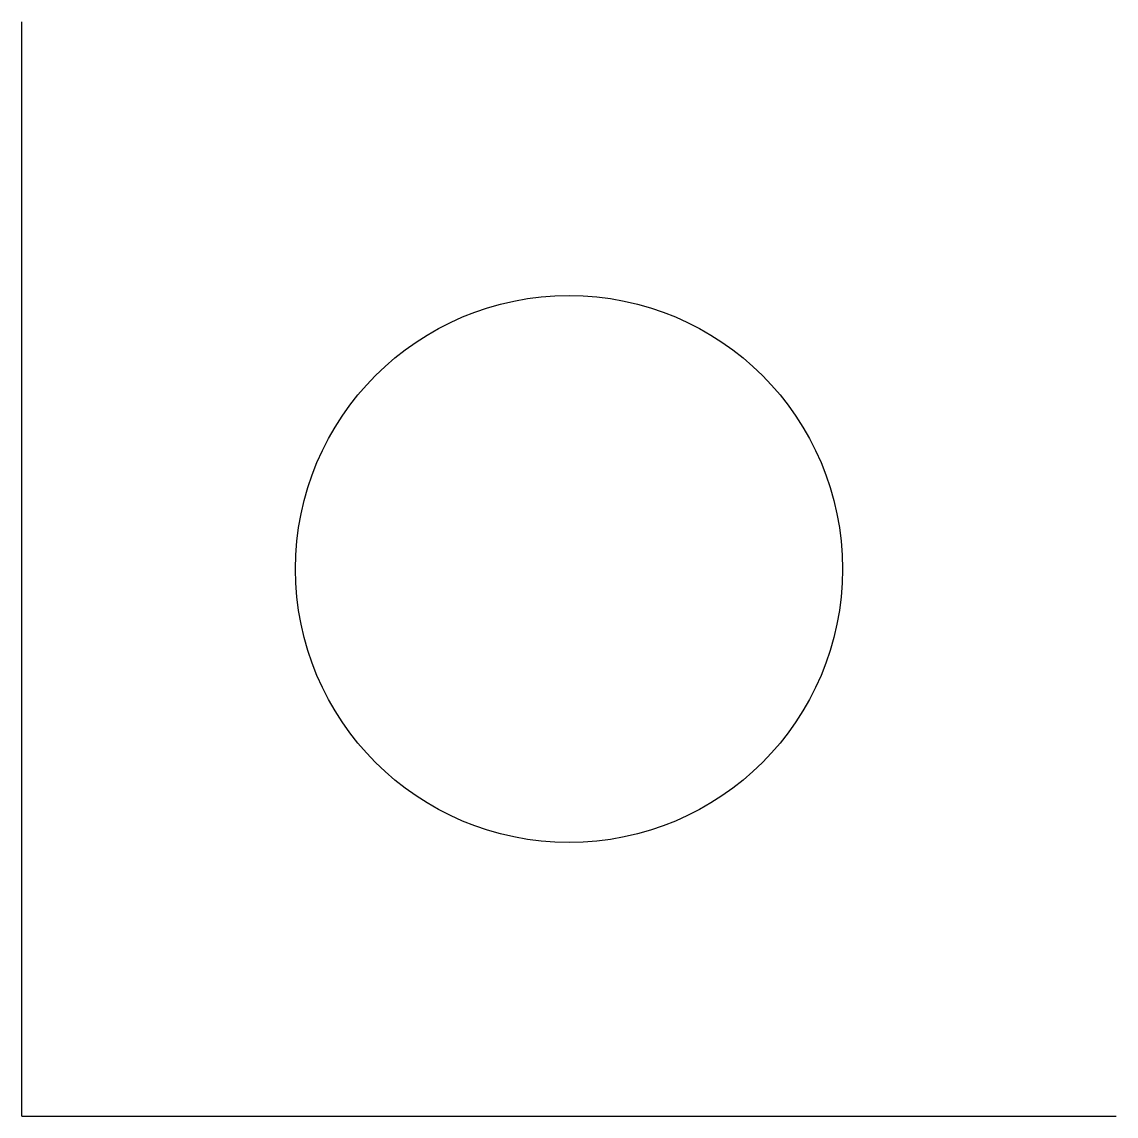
# Model space of a CAD drawing. Header units: metres. Extents: x 0 to 10, y 0 to 10.
import ezdxf

# ---------------------------------------------------------------- set-up
doc = ezdxf.new("R2010")
doc.units = ezdxf.units.M

msp = doc.modelspace()

# ---------------------------------------------------------------- linework, layer by layer
for q in [(0, 10), (10, 0)]:
    msp.add_line((0, 0), q)
msp.add_circle((5, 5), 2.5)

doc.saveas('drawing.dxf')
